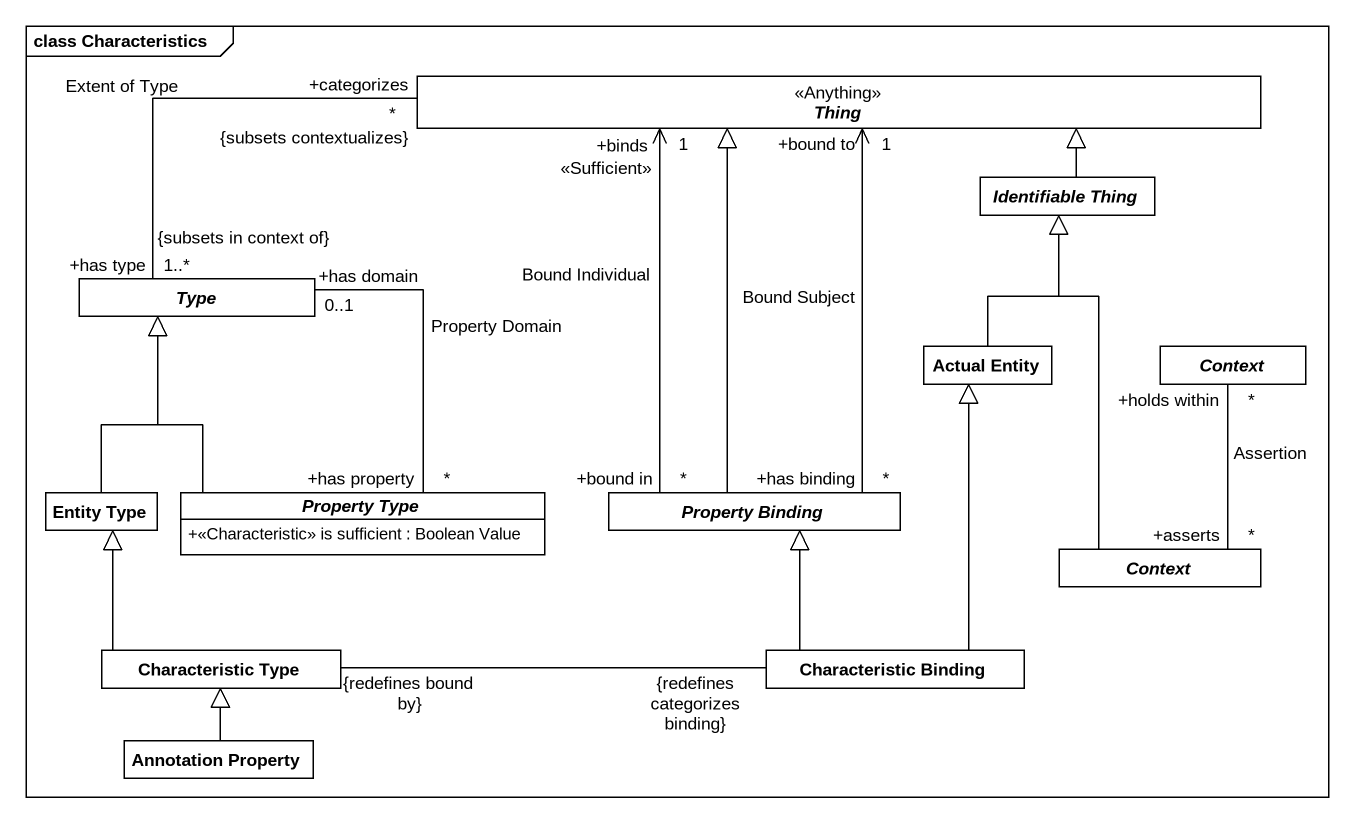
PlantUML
@startuml
mainframe class Characteristics
hide circle
hide empty members
skinparam classAttributeIconSize 0
abstract class Thing <<Anything>>
abstract class "Identifiable Thing" as Identifiable_Thing
abstract class Type
class "Actual Entity" as Actual_Entity
abstract class Context
class "Entity Type" as Entity_Type
abstract class "Property Type" as Property_Type {
  +<<Characteristic>> is sufficient : Boolean Value
}
abstract class "Property Binding" as Property_Binding
abstract class "Context" as Context_2
class "Characteristic Type" as Characteristic_Type
class "Characteristic Binding" as Characteristic_Binding
class "Annotation Property" as Annotation_Property
Thing "+bound to\n1" <-- "+has binding\n*" Property_Binding : Bound Subject
Identifiable_Thing -left-|> Thing
Type "+has type\n1..*\n{subsets in context of}" -right- "+categorizes\n*\n{subsets contextualizes}" Thing : Extent of Type
Type "+has domain\n0..1" -- "+has property\n*" Property_Type : Property Domain
Actual_Entity -up-|> Identifiable_Thing
Context "+holds within\n*" -- "+asserts\n*" Context_2 : Assertion
Entity_Type -up-|> Type
Property_Type -up-|> Type
Property_Binding -up-|> Thing
Property_Binding "+bound in\n*" -up-> "+binds\n<<Sufficient>>\n1" Thing : Bound Individual
Context_2 -up-|> Identifiable_Thing
Characteristic_Type -up-|> Entity_Type
Characteristic_Type "{redefines bound by}" -right- "{redefines categorizes binding}" Characteristic_Binding
Characteristic_Binding -up-|> Actual_Entity
Characteristic_Binding -up-|> Property_Binding
Annotation_Property -up-|> Characteristic_Type
@enduml
